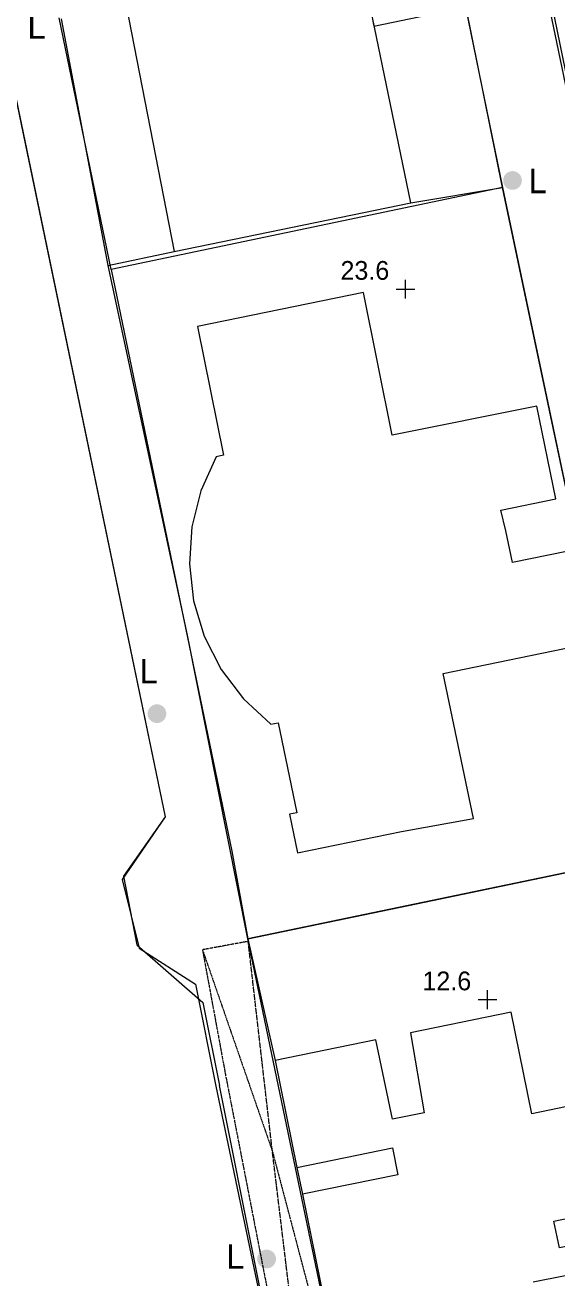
# Model space of a CAD drawing. Header units: millimetres. Extents: x 833924389 to 835767163, y 817400000 to 818811854.
# Drawn here: x 835414631 to 835443019, y 817769376 to 817836242 of the extents above; entities that cross this region are included whole.
import ezdxf
from ezdxf.enums import TextEntityAlignment as Align

# ---------------------------------------------------------------- set-up
doc = ezdxf.new("R2010")
doc.units = ezdxf.units.MM
doc.header["$LTSCALE"] = 10
doc.header["$MEASUREMENT"] = 0
doc.linetypes.add('11SW4B$1$DGN Style 5', pattern=[1.174922, 0.503538, -0.671384])
doc.layers.add('01_Base_Plan', color=5, linetype='Continuous', lineweight=5)
doc.styles.add('11SW4B$0$Style-ENGINEERING', font='ENGINEERING.shx')
doc.styles.add('11SW4B$0$Style-WORKING', font='WORKING.shx')

# ---------------------------------------------------------------- blocks, each defined once
blk = doc.blocks.new('11SW4B$0$SPOTHT')
at = {"layer": '01_Base_Plan', "linetype": 'Continuous', "lineweight": 13}
for p, q in [((-0.5, 0), (0.5, 0)), ((0, -0.5), (0, 0.5))]:
    blk.add_line(p, q, dxfattribs=at)
blk = doc.blocks.new('11SW4B$0$UTILP')
at = {"layer": '01_Base_Plan', "linetype": 'Continuous', "lineweight": 13}
h = blk.add_hatch(color=256, dxfattribs=at)
edge = h.paths.add_edge_path()
edge.add_arc((0, 0), 0.5, 0, 360)

msp = doc.modelspace()

# ---------------------------------------------------------------- linework, layer by layer
at = {"layer": '01_Base_Plan', "linetype": 'Continuous'}
msp.add_line((835416567, 817836566), (835419056, 817823414), dxfattribs=at)
at = {"layer": '01_Base_Plan', "linetype": '11SW4B$1$DGN Style 5'}
msp.add_line((835426540, 817787338), (835424100, 817786889), dxfattribs=at)
msp.add_line((835426540, 817787338), (835424100, 817786889), dxfattribs=at)
at = {"layer": '01_Base_Plan', "linetype": 'Continuous', "flags": 128}
for points in [[(835436776, 817855002), (835426639, 817866964), (835425365, 817868596), (835423843, 817870000), (835422113, 817871136), (835420220, 817871975), (835418216, 817872495), (835416608, 817872434), (835415034, 817872100), (835413540, 817871502), (835412169, 817870658), (835410963, 817869594), (835409956, 817868339), (835408857, 817865754), (835408054, 817863063), (835407558, 817860299), (835407375, 817857496), (835407507, 817854691), (835408123, 817852943), (835408475, 817853116), (835408964, 817851891), (835408629, 817851720), (835411526, 817844892), (835415214, 817827232)], [(835409902, 817853567), (835413359, 817836109), (835414645, 817829922)], [(835441909, 817843125), (835441571, 817843042), (835444776, 817827416), (835448264, 817810407), (835451441, 817794988), (835451440, 817794984)], [(835441823, 817840988), (835446464, 817818666), (835451121, 817795995)], [(835440119, 817827573), (835438165, 817837249), (835437437, 817840771)], [(835420028, 817837279), (835422596, 817824164), (835435225, 817826746), (835432523, 817839854)], [(835432559, 817839782), (835433254, 817836175), (835438145, 817837204), (835440119, 817827573)], [(835419225, 817823197), (835416448, 817836626)], [(835414645, 817829922), (835422109, 817793980), (835419891, 817790811), (835420602, 817787150), (835424121, 817784080), (835425005, 817779646)], [(835419056, 817823414), (835422596, 817824164), (835435225, 817826746), (835440119, 817827573)], [(835440119, 817827573), (835419225, 817823197)], [(835440119, 817827573), (835444386, 817807294), (835445125, 817803627), (835445564, 817801348), (835445752, 817800437), (835446510, 817796763), (835447487, 817791824)], [(835447487, 817791824), (835446510, 817796763), (835445752, 817800437), (835445564, 817801348), (835445125, 817803627), (835444386, 817807294), (835443630, 817810888), (835442693, 817815341), (835440119, 817827573)], [(835415214, 817827232), (835422109, 817793981), (835419810, 817790642), (835420725, 817786973), (835423722, 817785048), (835424809, 817779607), (835426834, 817769916), (835430742, 817751407), (835437022, 817720400)], [(835419056, 817823414), (835423276, 817803685), (835426511, 817787469), (835426519, 817787481)], [(835419225, 817823197), (835425661, 817792158), (835426519, 817787481)], [(835443522, 817808151), (835440646, 817807556), (835440285, 817809257), (835440032, 817810350), (835442958, 817810955), (835441939, 817815909), (835434222, 817814350), (835432690, 817821974), (835423843, 817820146), (835425228, 817813281), (835424838, 817813196)], [(835424838, 817813196), (835424019, 817811391), (835423536, 817809468), (835423403, 817807490), (835423624, 817805520), (835424193, 817803621), (835425091, 817801854), (835426290, 817800275), (835427751, 817798935), (835428149, 817798999), (835429140, 817794202), (835428746, 817794135), (835429173, 817792070), (835434725, 817793199), (835438571, 817793900), (835436946, 817801634), (835444544, 817803203)], [(835447487, 817791824), (835426519, 817787481)], [(835426519, 817787481), (835435521, 817789346), (835443375, 817790972), (835447487, 817791824)], [(835433040, 817756207), (835426519, 817787481)], [(835426519, 817787481), (835427976, 817780983), (835429141, 817775277), (835429436, 817773842), (835430602, 817768144), (835433090, 817756173)], [(835449397, 817766315), (835448213, 817772023), (835443153, 817770975), (835442859, 817772404), (835447917, 817773453), (835446730, 817779180), (835441683, 817778134), (835440569, 817783563), (835435206, 817782460), (835435933, 817778190), (835434235, 817777845), (835433346, 817782083), (835427976, 817780983), (835429141, 817775277), (835434239, 817776316), (835434532, 817774882), (835429436, 817773842), (835430595, 817768159)], [(835463030, 817677950), (835459910, 817677730), (835450882, 817677703), (835449917, 817677779), (835448580, 817678050), (835446567, 817678706), (835445413, 817679217), (835444751, 817679633), (835444259, 817679993), (835443785, 817680333), (835443199, 817680844), (835442782, 817681318), (835442442, 817681885), (835442272, 817682339), (835442196, 817682718), (835442063, 817683494), (835438898, 817698230), (835439359, 817708539), (835437078, 817720410), (835430680, 817751391), (835426941, 817769939), (835425005, 817779646)], [(835441755, 817769165), (835443452, 817769514), (835444323, 817765273)]]:
    msp.add_lwpolyline(points, dxfattribs=at)
at = {"layer": '01_Base_Plan', "linetype": '11SW4B$1$DGN Style 5', "flags": 128}
for points in [[(835430275, 817755960), (835427832, 817776131), (835426540, 817787338)], [(835424100, 817786889), (835425319, 817780268), (835428377, 817764553)], [(835424100, 817786889), (835427832, 817776131), (835433063, 817756304)]]:
    msp.add_lwpolyline(points, dxfattribs=at)

# ---------------------------------------------------------------- block references
at = {"layer": '01_Base_Plan', "linetype": 'Continuous', "xscale": 1000, "yscale": 1000, "zscale": 1000}
for name, p in [('11SW4B$0$UTILP', (835440649, 817827949)), ('11SW4B$0$SPOTHT', (835434939, 817822148, 23600)), ('11SW4B$0$UTILP', (835421671, 817799491)), ('11SW4B$0$SPOTHT', (835439313, 817784228, 12600)), ('11SW4B$0$UTILP', (835427525, 817770386)), ('11SW4B$0$UTILP', (835427525, 817770386))]:
    msp.add_blockref(name, p, dxfattribs=at)

# ---------------------------------------------------------------- texts
at = {"layer": '01_Base_Plan', "linetype": 'Continuous', "style": '11SW4B$0$Style-WORKING'}
for p in [(835414761, 817835513), (835441516, 817827270), (835420751, 817801116), (835425374, 817769878)]:
    msp.add_text('L', height=1300, dxfattribs=at).set_placement(p)
at = {"layer": '01_Base_Plan', "linetype": 'Continuous', "style": '11SW4B$0$Style-ENGINEERING'}
for s, p in [('23.6', (835434069, 817822648, 23600)), ('12.6', (835438443, 817784728, 12600))]:
    msp.add_text(s, height=1000, dxfattribs=at).set_placement(p, align=Align.RIGHT)

doc.saveas('drawing.dxf')
